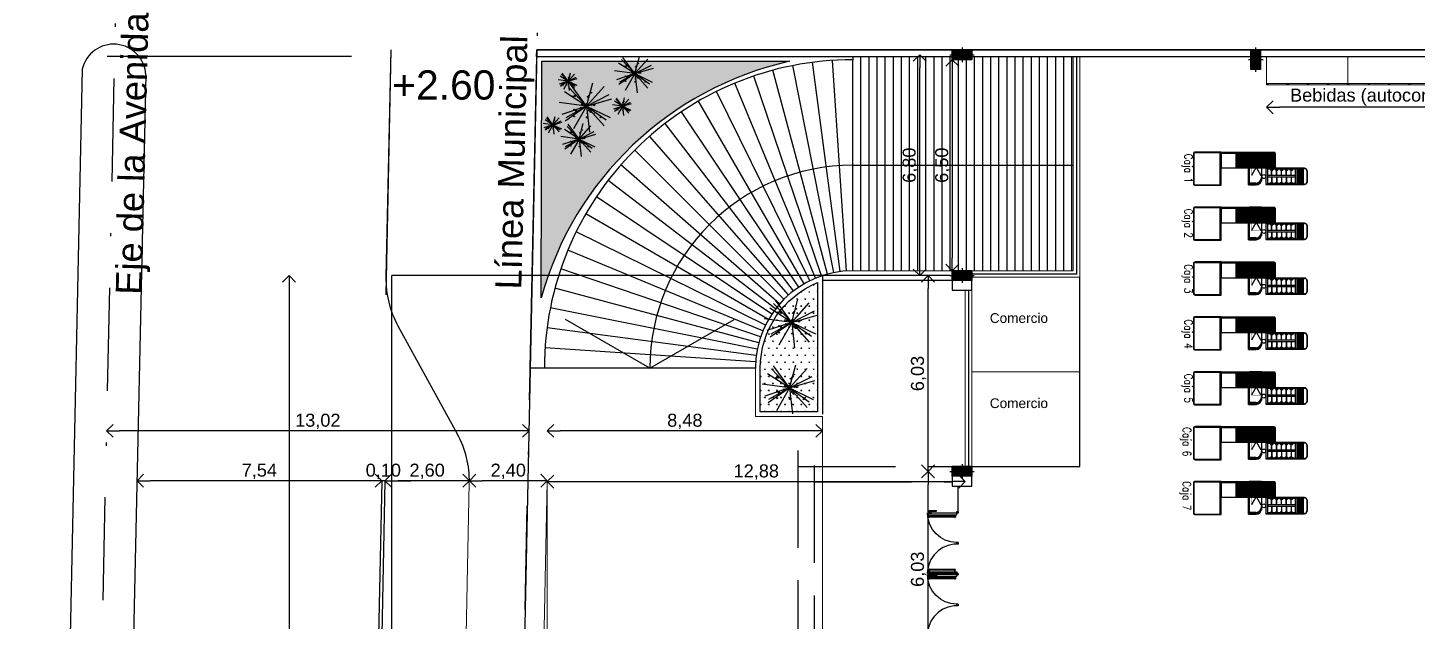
# Model space of a CAD drawing. Extents: x 306 to 2240, y 18 to 779.
# Drawn here: x 615.56 to 658.36, y 392.78 to 411.05 of the extents above; entities that cross this region are included whole.
import ezdxf

# ---------------------------------------------------------------- set-up
doc = ezdxf.new("R2010")
doc.units = 0
doc.header["$MEASUREMENT"] = 0
doc.header["$PDMODE"] = 3
doc.linetypes.add('15', pattern=[4, 3, -1])
doc.linetypes.add('DASHDOT', pattern=[25.4, 12.7, -6.35, 0, -6.35])
for name, color, linetype in [('02', 253, 'Continuous'), ('0603', 1, 'Continuous'), ('1', 1, 'Continuous'), ('1005', 3, '15'), ('12', 1, 'Continuous'), ('Aberturas', 2, 'Continuous'), ('Cabriada', 2, 'Continuous'), ('COTAS', 2, 'Continuous'), ('Equipamiento Arneg', 1, 'Continuous'), ('EQUIPAMIENTO SUPER', 1, 'Continuous'), ('EQUIPAMIENTOS APOYO', 1, 'Continuous'), ('Estructura Color', 90, 'Continuous'), ('Estructura Textura', 1, 'Continuous'), ('Linea de Est', 2, 'Continuous'), ('MAMPOSTERIA', 6, 'Continuous'), ('Nombre de locales', 3, 'Continuous'), ('PILARES SUBSUELO', 6, 'Continuous'), ('Proyeccion', 1, 'Continuous'), ('ROTULO4', 253, 'Continuous'), ('Telaio', 7, 'Continuous'), ('TERRENO SEGUN TOPOGRAFO', 7, 'Continuous'), ('Vereda', 7, 'Continuous')]:
    doc.layers.add(name, color=color, linetype=linetype)
doc.styles.add('arial', font='arial.ttf')
doc.styles.get("Standard").update_dxf_attribs({"font": 'arial.ttf'})
doc.styles.add('VA-01-12', font='simplex.shx', dxfattribs={"width": 0.8, "height": 0.2})
doc.dimstyles.new('Cota 200', dxfattribs={"dimtxt": 0.4, "dimasz": 0.4, "dimexe": 1.25, "dimexo": 0.625, "dimgap": 0.05, "dimtad": 1, "dimzin": 1, "dimtxsty": 'arial', "dimblk": 'OPEN90', "dimcen": 0, "dimse1": 1, "dimse2": 1, "dimclrd": 1, "dimclrt": 2, "dimadec": 0, "dimazin": 0, "dimtfac": 1, "dimtix": 1, "dimtmove": 0, "dimatfit": 3, "dimldrblk": 'OPEN90', "dimfxl": 1, "dimarcsym": 0})

# ---------------------------------------------------------------- blocks, each defined once
blk = doc.blocks.new('_Open90')
at = {"color": 0, "linetype": 'ByBlock', "lineweight": -2}
for p, q in [((0, 0), (-1, 0)), ((-0.5, 0.5), (0, 0)), ((0, 0), (-0.5, -0.5))]:
    blk.add_line(p, q, dxfattribs=at)
blk = doc.blocks.new('*D128')
at = {"layer": 'COTAS', "color": 1, "linetype": 'Continuous', "lineweight": -2, "transparency": 16777216}
blk.add_line((639.64, 398.642), (631.963, 398.642), dxfattribs=at)
at = {"layer": 'Defpoints', "color": 0, "transparency": 16777216}
for p in [(631.563, 399.158), (640.04, 399.158, 0), (631.563, 398.642)]:
    blk.add_point(p, dxfattribs=at)
at = {"layer": 'COTAS', "color": 1, "lineweight": -2, "transparency": 16777216, "xscale": 0.4, "yscale": 0.4, "zscale": 0.4, "rotation": 180}
blk.add_blockref('_Open90', (631.563, 398.642), dxfattribs=at)
at = {"layer": 'COTAS', "color": 1, "lineweight": -2, "transparency": 16777216, "xscale": 0.4, "yscale": 0.4, "zscale": 0.4}
blk.add_blockref('_Open90', (640.04, 398.642), dxfattribs=at)
at = {"layer": 'COTAS', "color": 2, "transparency": 16777216, "insert": (635.802, 398.932), "char_height": 0.4, "attachment_point": 5, "style": 'arial'}
blk.add_mtext('8,48', dxfattribs=at)
blk = doc.blocks.new('*D130')
at = {"layer": 'COTAS', "color": 1, "linetype": 'Continuous', "lineweight": -2, "transparency": 16777216}
blk.add_line((630.604, 398.642), (618.389, 398.642), dxfattribs=at)
at = {"layer": 'Defpoints', "color": 0, "transparency": 16777216}
for p in [(617.989, 398.921), (617.989, 398.642), (631.004, 398.642)]:
    blk.add_point(p, dxfattribs=at)
at = {"layer": 'COTAS', "color": 1, "lineweight": -2, "transparency": 16777216, "xscale": 0.4, "yscale": 0.4, "zscale": 0.4, "rotation": 180}
blk.add_blockref('_Open90', (617.989, 398.642), dxfattribs=at)
at = {"layer": 'COTAS', "color": 1, "lineweight": -2, "transparency": 16777216, "xscale": 0.4, "yscale": 0.4, "zscale": 0.4}
blk.add_blockref('_Open90', (631.004, 398.642), dxfattribs=at)
at = {"layer": 'COTAS', "color": 2, "transparency": 16777216, "insert": (624.497, 398.932), "char_height": 0.4, "attachment_point": 5, "style": 'arial'}
blk.add_mtext('13,02', dxfattribs=at)
blk = doc.blocks.new('VEGETACAO 53')
at = {"layer": '02', "color": 1}
for q in [(-0.386, 0.345), (-0.227, 0.446), (-0.144, 0.497), (0.225, 0.466), (0.271, 0.387), (0.387, 0.344), (-0.458, 0.119), (-0.435, -0.32), (-0.375, -0.357), (-0.281, -0.435), (-0.072, -0.543), (0.51, 0.057), (0.163, -0.491), (0.23, -0.413), (0.449, -0.257), (0.294, -0.426)]:
    blk.add_line((0, 0), q, dxfattribs=at)
for centre, radius in [((0.218, 0.28), 0.0127), ((-0.267, 0.09), 0.00794), ((-0.207, 0.046), 0.00673), ((-0.184, 0.026), 0.0111), ((-0.039, -0.004), 0.0142), ((-0.023, 0.143), 0.0156), ((-0.013, 0.093), 0.0025), ((0.078, 0.058), 0.0202), ((0.111, 0.08), 0.0114), ((0.145, 0.013), 0.00355), ((0.151, 0.144), 0.00476), ((0.22, 0.007), 0.01), ((-0.207, -0.222), 0.0137), ((-0.191, -0.268), 0.0156), ((-0.038, -0.084), 0.0152), ((-0.018, -0.047), 0.00655), ((0.025, -0.114), 0.00502), ((0.065, -0.248), 0.00635), ((0.086, -0.213), 0.00952), ((0.203, -0.247), 0.00855)]:
    blk.add_circle(centre, radius, dxfattribs=at)
blk = doc.blocks.new('*D132')
at = {"layer": 'COTAS', "color": 1, "linetype": 'Continuous', "lineweight": -2, "transparency": 16777216}
blk.add_line((644.04, 409.672), (644.04, 403.972), dxfattribs=at)
at = {"layer": 'Defpoints', "color": 0, "transparency": 16777216}
for p in [(644.04, 410.072, 0), (644.04, 403.572, 0), (644.04, 403.572)]:
    blk.add_point(p, dxfattribs=at)
at = {"layer": 'COTAS', "color": 1, "lineweight": -2, "transparency": 16777216, "xscale": 0.4, "yscale": 0.4, "zscale": 0.4}
for p, rotation in [((644.04, 410.072), 90), ((644.04, 403.572), 270)]:
    blk.add_blockref('_Open90', p, dxfattribs=dict(at, rotation=rotation))
at = {"layer": 'COTAS', "color": 2, "transparency": 16777216, "insert": (643.75, 406.822), "char_height": 0.4, "attachment_point": 5, "rotation": 90, "style": 'arial'}
blk.add_mtext('6,50', dxfattribs=at)
blk = doc.blocks.new('*D133')
at = {"layer": 'COTAS', "color": 1, "linetype": 'Continuous', "lineweight": -2, "transparency": 16777216}
blk.add_line((631.963, 397.081), (644.04, 397.081), dxfattribs=at)
at = {"layer": 'Defpoints', "color": 0, "transparency": 16777216}
for p in [(644.44, 398.041, 0), (631.563, 397.891), (644.44, 397.081)]:
    blk.add_point(p, dxfattribs=at)
at = {"layer": 'COTAS', "color": 1, "lineweight": -2, "transparency": 16777216, "xscale": 0.4, "yscale": 0.4, "zscale": 0.4, "rotation": 180}
blk.add_blockref('_Open90', (631.563, 397.081), dxfattribs=at)
at = {"layer": 'COTAS', "color": 1, "lineweight": -2, "transparency": 16777216, "xscale": 0.4, "yscale": 0.4, "zscale": 0.4}
blk.add_blockref('_Open90', (644.44, 397.081), dxfattribs=at)
at = {"layer": 'COTAS', "color": 2, "transparency": 16777216, "insert": (638.002, 397.371), "char_height": 0.4, "attachment_point": 5, "style": 'arial'}
blk.add_mtext('12,88', dxfattribs=at)
blk = doc.blocks.new('*D147')
at = {"layer": 'COTAS', "color": 1, "linetype": 'Continuous', "lineweight": -2, "transparency": 16777216}
blk.add_line((631.163, 397.104), (629.564, 397.104), dxfattribs=at)
at = {"layer": 'Defpoints', "color": 0, "transparency": 16777216}
for p in [(629.164, 397.104), (629.164, 397.104), (631.563, 397.081)]:
    blk.add_point(p, dxfattribs=at)
at = {"layer": 'COTAS', "color": 1, "lineweight": -2, "transparency": 16777216, "xscale": 0.4, "yscale": 0.4, "zscale": 0.4, "rotation": 180}
blk.add_blockref('_Open90', (629.164, 397.104), dxfattribs=at)
at = {"layer": 'COTAS', "color": 1, "lineweight": -2, "transparency": 16777216, "xscale": 0.4, "yscale": 0.4, "zscale": 0.4}
blk.add_blockref('_Open90', (631.563, 397.104), dxfattribs=at)
at = {"layer": 'COTAS', "color": 2, "transparency": 16777216, "insert": (630.363, 397.394), "char_height": 0.4, "attachment_point": 5, "style": 'arial'}
blk.add_mtext('2,40', dxfattribs=at)
blk = doc.blocks.new('*D148')
at = {"layer": 'COTAS', "color": 1, "linetype": 'Continuous', "lineweight": -2, "transparency": 16777216}
blk.add_line((628.764, 397.104), (626.964, 397.104), dxfattribs=at)
at = {"layer": 'Defpoints', "color": 0, "transparency": 16777216}
for p in [(626.564, 397.104), (626.564, 397.096), (629.164, 397.104)]:
    blk.add_point(p, dxfattribs=at)
at = {"layer": 'COTAS', "color": 1, "lineweight": -2, "transparency": 16777216, "xscale": 0.4, "yscale": 0.4, "zscale": 0.4, "rotation": 180}
blk.add_blockref('_Open90', (626.564, 397.104), dxfattribs=at)
at = {"layer": 'COTAS', "color": 1, "lineweight": -2, "transparency": 16777216, "xscale": 0.4, "yscale": 0.4, "zscale": 0.4}
blk.add_blockref('_Open90', (629.164, 397.104), dxfattribs=at)
at = {"layer": 'COTAS', "color": 2, "transparency": 16777216, "insert": (627.864, 397.394), "char_height": 0.4, "attachment_point": 5, "style": 'arial'}
blk.add_mtext('2,60', dxfattribs=at)
blk = doc.blocks.new('*D149')
at = {"layer": 'COTAS', "color": 1, "linetype": 'Continuous', "lineweight": -2, "transparency": 16777216}
for p, q in [((626.064, 397.104), (625.664, 397.104)), ((626.564, 397.104), (626.464, 397.104)), ((626.964, 397.104), (627.364, 397.104))]:
    blk.add_line(p, q, dxfattribs=at)
at = {"layer": 'Defpoints', "color": 0, "transparency": 16777216}
for p in [(626.464, 397.104), (626.464, 397.098), (626.564, 397.096)]:
    blk.add_point(p, dxfattribs=at)
at = {"layer": 'COTAS', "color": 1, "lineweight": -2, "transparency": 16777216, "xscale": 0.4, "yscale": 0.4, "zscale": 0.4}
blk.add_blockref('_Open90', (626.464, 397.104), dxfattribs=at)
at = {"layer": 'COTAS', "color": 1, "lineweight": -2, "transparency": 16777216, "xscale": 0.4, "yscale": 0.4, "zscale": 0.4, "rotation": 180}
blk.add_blockref('_Open90', (626.564, 397.104), dxfattribs=at)
at = {"layer": 'COTAS', "color": 2, "transparency": 16777216, "insert": (626.514, 397.394), "char_height": 0.4, "attachment_point": 5, "style": 'arial'}
blk.add_mtext('0,10', dxfattribs=at)
blk = doc.blocks.new('*D150')
at = {"layer": 'COTAS', "color": 1, "linetype": 'Continuous', "lineweight": -2, "transparency": 16777216}
blk.add_line((626.064, 397.104), (619.328, 397.104), dxfattribs=at)
at = {"layer": 'Defpoints', "color": 0, "transparency": 16777216}
for p in [(618.928, 397.154), (618.928, 397.104), (626.464, 397.098)]:
    blk.add_point(p, dxfattribs=at)
at = {"layer": 'COTAS', "color": 1, "lineweight": -2, "transparency": 16777216, "xscale": 0.4, "yscale": 0.4, "zscale": 0.4, "rotation": 180}
blk.add_blockref('_Open90', (618.928, 397.104), dxfattribs=at)
at = {"layer": 'COTAS', "color": 1, "lineweight": -2, "transparency": 16777216, "xscale": 0.4, "yscale": 0.4, "zscale": 0.4}
blk.add_blockref('_Open90', (626.464, 397.104), dxfattribs=at)
at = {"layer": 'COTAS', "color": 2, "transparency": 16777216, "insert": (622.696, 397.394), "char_height": 0.4, "attachment_point": 5, "style": 'arial'}
blk.add_mtext('7,54', dxfattribs=at)
blk = doc.blocks.new('QUADRA N - 1 CINTA1')
at = {"layer": '1', "linetype": 'Continuous'}
h = blk.add_hatch(dxfattribs=at)
h.set_pattern_fill('ANSI31', color=256, scale=0.01, style=0)
h.set_pattern_definition([(45, (-107.38674, -175.19728), (-0.0224506403, 0.0224506403), [])])
h.paths.add_polyline_path([(-0.291, 0.232), (-1.416, 0.232), (-1.416, -0.23), (-0.291, -0.23)])
for p, q in [((-2.744, 0.199), (-2.744, -0.721)), ((-2.701, 0.234), (-1.933, 0.234)), ((-1.933, -0.755), (-1.933, 0.234)), ((-1.911, 0.249), (-1.911, -0.224)), ((-1.911, 0.207), (-1.911, 0.232)), ((-1.441, 0.232), (-1.911, 0.232)), ((-1.441, 0.207), (-1.911, 0.207)), ((-1.441, 0.232), (-1.441, 0.207)), ((-1.061, -0.758), (-1.061, 0.249)), ((-1.061, 0.249), (-0.656, 0.249)), ((-0.661, 0.242), (-1.047, 0.242)), ((-1.047, 0.242), (-1.047, -0.734)), ((-1.046, 0.181), (-1.046, 0.211)), ((-0.837, 0.211), (-1.046, 0.211)), ((-1.031, 0.181), (-1.046, 0.181)), ((-1.011, 0.239), (-1.021, 0.239)), ((-1.021, 0.239), (-1.021, 0.219)), ((-1.021, 0.219), (-1.011, 0.219)), ((-1.011, 0.219), (-1.011, 0.239)), ((-0.974, 0.041), (-0.685, -0.472)), ((-0.685, 0.041), (-0.974, -0.472)), ((-0.696, 0.239), (-0.696, 0.219)), ((-0.686, 0.219), (-0.686, 0.239)), ((-0.671, 0.239), (-0.681, 0.239)), ((-0.681, 0.219), (-0.671, 0.219)), ((-0.662, 0.035), (-0.662, -0.528)), ((-0.661, 0.242), (-0.661, -0.624)), ((-0.656, -0.583), (-0.656, 0.249)), ((-0.258, -0.197), (-0.258, 0.199)), ((-1.032, -0.187), (-1.047, -0.187)), ((-1.047, -0.187), (-1.047, -0.217)), ((-1.047, -0.247), (-1.047, -0.217)), ((-1.032, -0.249), (-1.047, -0.249)), ((-1.021, -0.211), (-1.021, -0.18)), ((-1.021, -0.18), (-0.996, -0.18)), ((-1.021, -0.211), (-0.996, -0.211)), ((-0.996, -0.18), (-0.996, -0.211)), ((-0.696, -0.211), (-0.696, -0.18)), ((-0.696, -0.18), (-0.686, -0.18)), ((-0.696, -0.211), (-0.686, -0.211)), ((-0.686, -0.18), (-0.686, -0.211)), ((-2.699, -0.755), (-1.933, -0.755)), ((-1.061, -0.758), (-0.831, -0.758)), ((-0.791, -0.734), (-1.047, -0.734)), ((-1.031, -0.673), (-1.046, -0.673)), ((-1.046, -0.673), (-1.046, -0.703)), ((-0.837, -0.703), (-1.046, -0.703)), ((-0.661, -0.624), (-0.791, -0.734))]:
    blk.add_line(p, q, dxfattribs=at)
for points in [[(-1.911, 0.249), (-2.711, 0.249, 0.414214), (-2.761, 0.199), (-2.761, -0.721, 0.414214), (-2.711, -0.771), (-1.911, -0.771)], [(-1.441, 0.249), (-0.287, 0.249, -0.43899), (-0.241, 0.199), (-0.241, -0.197, -0.414214), (-0.291, -0.247), (-1.441, -0.247)]]:
    blk.add_lwpolyline(points, format="xyb", close=True, dxfattribs=at)
for points in [[(-1.441, 0.249), (-1.441, -0.247), (-1.911, -0.247), (-1.911, 0.249)], [(-0.291, 0.232), (-1.416, 0.232), (-1.416, -0.23), (-0.291, -0.23)]]:
    blk.add_lwpolyline(points, close=True, dxfattribs=at)
at = {"layer": '1', "linetype": 'Continuous', "const_width": 0.003}
blk.add_lwpolyline([(-0.973, 0.041), (-0.668, 0.041), (-0.668, -0.474), (-0.973, -0.474)], close=True, dxfattribs=at)
at = {"layer": '1', "linetype": 'Continuous'}
for centre in [(-1.016, 0.232), (-0.691, 0.232), (-1.016, -0.201), (-0.691, -0.201)]:
    blk.add_circle(centre, 0.00551, dxfattribs=at)
for centre, radius, start, end in [((-2.707, 0.197), 0.0371, 81.7369, 177.4631), ((-0.837, 0.035), 0.175, 0, 90), ((-0.291, 0.199), 0.0331, 0, 90), ((-0.291, -0.197), 0.0331, 270, 0), ((-2.708, -0.72), 0.0358, 181.7722, 284.3201), ((-0.837, -0.528), 0.175, 270, 0), ((-0.831, -0.583), 0.175, 270, 0)]:
    blk.add_arc(centre, radius, start, end, dxfattribs=at)
blk = doc.blocks.new('49 - ANTECAJAS1')
at = {"layer": '12', "linetype": 'Continuous'}
for p, q in [((0, 0.95), (0, 1.19)), ((0, 1.19), (0, 0.045)), ((0, 0.95), (0, 0.905)), ((0, 0.905), (0, 0.95)), ((0.01, 0.905), (0.01, 1.19)), ((0.01, 1.19), (0.01, 0)), ((0.49, 1.15), (0.01, 1.15)), ((0.01, 1.144), (0.484, 1.144)), ((0.01, 1.1), (0.484, 1.1)), ((0.01, 1.097), (0.484, 1.097)), ((0.01, 1.05), (0.484, 1.05)), ((0.01, 1.047), (0.484, 1.047)), ((0.01, 1), (0.484, 1)), ((0.01, 0.997), (0.484, 0.997)), ((0.01, 0.95), (0.49, 0.95)), ((0.01, 0.95), (0.49, 0.95)), ((0.01, 0.95), (0.016, 0.95)), ((0.01, 0.905), (0.49, 0.905)), ((0.016, 0.905), (0.016, 0.045)), ((0.027, 0.905), (0.027, 0.045)), ((0.048, 1.144), (0.048, 1.1)), ((0.048, 1.097), (0.048, 1.05)), ((0.048, 1.047), (0.048, 1)), ((0.048, 0.997), (0.048, 0.95)), ((0.052, 1.144), (0.052, 1.1)), ((0.052, 1.097), (0.052, 1.05)), ((0.052, 1.047), (0.052, 1)), ((0.052, 0.997), (0.052, 0.95)), ((0.075, 1.265), (0.425, 1.265)), ((0.075, 1.255), (0.425, 1.255)), ((0.088, 1.144), (0.088, 1.1)), ((0.088, 1.097), (0.088, 1.05)), ((0.088, 1.047), (0.088, 1)), ((0.088, 0.997), (0.088, 0.95)), ((0.091, 1.144), (0.091, 1.1)), ((0.091, 1.097), (0.091, 1.05)), ((0.091, 1.047), (0.091, 1)), ((0.091, 0.997), (0.091, 0.95)), ((0.128, 1.144), (0.128, 1.1)), ((0.128, 1.097), (0.128, 1.05)), ((0.128, 1.047), (0.128, 1)), ((0.128, 0.997), (0.128, 0.95)), ((0.131, 1.144), (0.131, 1.1)), ((0.131, 1.097), (0.131, 1.05)), ((0.131, 1.047), (0.131, 1)), ((0.131, 0.997), (0.131, 0.95)), ((0.169, 1.144), (0.169, 1.1)), ((0.169, 1.097), (0.169, 1.05)), ((0.169, 1.047), (0.169, 1)), ((0.169, 0.997), (0.169, 0.95)), ((0.171, 1.144), (0.171, 1.1)), ((0.171, 1.097), (0.171, 1.05)), ((0.171, 1.047), (0.171, 1)), ((0.171, 0.997), (0.171, 0.95)), ((0.209, 1.144), (0.209, 1.1)), ((0.209, 1.097), (0.209, 1.05)), ((0.209, 1.047), (0.209, 1)), ((0.209, 0.997), (0.209, 0.95)), ((0.211, 1.144), (0.211, 1.1)), ((0.211, 1.097), (0.211, 1.05)), ((0.211, 1.047), (0.211, 1)), ((0.211, 0.997), (0.211, 0.95)), ((0.227, 0.905), (0.227, 0.045)), ((0.249, 1.144), (0.249, 1.1)), ((0.249, 1.097), (0.249, 1.05)), ((0.249, 1.047), (0.249, 1)), ((0.249, 0.997), (0.249, 0.95)), ((0.249, 0.95), (0.251, 0.95)), ((0.251, 1.144), (0.251, 1.1)), ((0.251, 1.097), (0.251, 1.05)), ((0.251, 1.047), (0.251, 1)), ((0.251, 0.997), (0.251, 0.95)), ((0.273, 0.905), (0.273, 0.045)), ((0.289, 1.144), (0.289, 1.1)), ((0.289, 1.144), (0.289, 1.1)), ((0.289, 1.097), (0.289, 1.05)), ((0.289, 1.097), (0.289, 1.05)), ((0.289, 1.047), (0.289, 1)), ((0.289, 1.047), (0.289, 1)), ((0.289, 0.997), (0.289, 0.95)), ((0.289, 0.997), (0.289, 0.95)), ((0.291, 1.144), (0.291, 1.1)), ((0.291, 1.144), (0.291, 1.1)), ((0.291, 1.097), (0.291, 1.05)), ((0.291, 1.097), (0.291, 1.05)), ((0.291, 1.047), (0.291, 1)), ((0.291, 1.047), (0.291, 1)), ((0.291, 0.997), (0.291, 0.95)), ((0.291, 0.997), (0.291, 0.95)), ((0.329, 1.144), (0.329, 1.1)), ((0.329, 1.097), (0.329, 1.05)), ((0.329, 1.047), (0.329, 1)), ((0.329, 0.997), (0.329, 0.95)), ((0.331, 1.144), (0.331, 1.1)), ((0.331, 1.097), (0.331, 1.05)), ((0.331, 1.047), (0.331, 1)), ((0.331, 0.997), (0.331, 0.95)), ((0.369, 1.144), (0.369, 1.1)), ((0.369, 1.097), (0.369, 1.05)), ((0.369, 1.047), (0.369, 1)), ((0.369, 0.997), (0.369, 0.95)), ((0.372, 1.144), (0.372, 1.1)), ((0.372, 1.097), (0.372, 1.05)), ((0.372, 1.047), (0.372, 1)), ((0.372, 0.997), (0.372, 0.95)), ((0.409, 1.144), (0.409, 1.1)), ((0.409, 1.097), (0.409, 1.05)), ((0.409, 1.047), (0.409, 1)), ((0.409, 0.997), (0.409, 0.95)), ((0.412, 1.144), (0.412, 1.1)), ((0.412, 1.097), (0.412, 1.05)), ((0.412, 1.047), (0.412, 1)), ((0.412, 0.997), (0.412, 0.95)), ((0.484, 1.144), (0.444, 1.144)), ((0.448, 1.144), (0.448, 1.1)), ((0.448, 1.097), (0.448, 1.05)), ((0.448, 1.047), (0.448, 1)), ((0.448, 0.997), (0.448, 0.95)), ((0.452, 1.144), (0.452, 1.1)), ((0.452, 1.097), (0.452, 1.05)), ((0.452, 1.047), (0.452, 1)), ((0.452, 0.997), (0.452, 0.95)), ((0.473, 0.905), (0.473, 0.045)), ((0.49, 1.15), (0.484, 1.15)), ((0.484, 1.144), (0.484, 0.95)), ((0.484, 0.905), (0.484, 0.045)), ((0.49, 1.19), (0.49, 0.905)), ((0.49, 0), (0.49, 1.19)), ((0.49, 0.95), (0.49, 1.15)), ((0.49, 0.95), (0.49, 1)), ((0.5, 1.19), (0.5, 0.95)), ((0.5, 0.045), (0.5, 1.19)), ((0.5, 0.905), (0.5, 0.95)), ((0.5, 0.95), (0.5, 0.905)), ((0.034, 0.815), (0.034, 0.74)), ((0.034, 0.815), (0.054, 0.815)), ((0.034, 0.74), (0.054, 0.74)), ((0.034, 0.665), (0.054, 0.665)), ((0.034, 0.665), (0.034, 0.59)), ((0.034, 0.59), (0.054, 0.59)), ((0.034, 0.441), (0.034, 0.516)), ((0.034, 0.516), (0.054, 0.516)), ((0.034, 0.441), (0.054, 0.441)), ((0.047, 0.815), (0.047, 0.74)), ((0.047, 0.665), (0.047, 0.59)), ((0.047, 0.441), (0.047, 0.516)), ((0.048, 0.793), (0.048, 0.763)), ((0.054, 0.793), (0.048, 0.793)), ((0.048, 0.763), (0.054, 0.763)), ((0.054, 0.643), (0.048, 0.643)), ((0.048, 0.643), (0.048, 0.613)), ((0.048, 0.613), (0.054, 0.613)), ((0.048, 0.463), (0.048, 0.493)), ((0.048, 0.493), (0.054, 0.493)), ((0.054, 0.463), (0.048, 0.463)), ((0.054, 0.793), (0.054, 0.815)), ((0.054, 0.763), (0.054, 0.793)), ((0.227, 0.78), (0.054, 0.78)), ((0.227, 0.774), (0.054, 0.774)), ((0.054, 0.774), (0.054, 0.74)), ((0.054, 0.643), (0.054, 0.665)), ((0.054, 0.613), (0.054, 0.643)), ((0.227, 0.63), (0.054, 0.63)), ((0.054, 0.624), (0.054, 0.59)), ((0.227, 0.624), (0.054, 0.624)), ((0.054, 0.481), (0.054, 0.516)), ((0.054, 0.493), (0.054, 0.463)), ((0.227, 0.481), (0.054, 0.481)), ((0.227, 0.475), (0.054, 0.475)), ((0.054, 0.463), (0.054, 0.441)), ((0.273, 0.78), (0.446, 0.78)), ((0.273, 0.774), (0.446, 0.774)), ((0.273, 0.63), (0.446, 0.63)), ((0.273, 0.624), (0.446, 0.624)), ((0.273, 0.481), (0.446, 0.481)), ((0.273, 0.475), (0.446, 0.475)), ((0.446, 0.793), (0.446, 0.815)), ((0.466, 0.815), (0.446, 0.815)), ((0.446, 0.793), (0.452, 0.793)), ((0.446, 0.763), (0.446, 0.793)), ((0.446, 0.774), (0.446, 0.74)), ((0.452, 0.763), (0.446, 0.763)), ((0.466, 0.74), (0.446, 0.74)), ((0.466, 0.665), (0.446, 0.665)), ((0.446, 0.643), (0.446, 0.665)), ((0.446, 0.613), (0.446, 0.643)), ((0.446, 0.643), (0.452, 0.643)), ((0.446, 0.624), (0.446, 0.59)), ((0.452, 0.613), (0.446, 0.613)), ((0.466, 0.59), (0.446, 0.59)), ((0.446, 0.481), (0.446, 0.516)), ((0.466, 0.516), (0.446, 0.516)), ((0.446, 0.493), (0.446, 0.463)), ((0.452, 0.493), (0.446, 0.493)), ((0.446, 0.463), (0.446, 0.441)), ((0.446, 0.463), (0.452, 0.463)), ((0.466, 0.441), (0.446, 0.441)), ((0.452, 0.793), (0.452, 0.763)), ((0.452, 0.643), (0.452, 0.613)), ((0.452, 0.463), (0.452, 0.493)), ((0.453, 0.815), (0.453, 0.74)), ((0.453, 0.665), (0.453, 0.59)), ((0.453, 0.441), (0.453, 0.516)), ((0.466, 0.815), (0.466, 0.74)), ((0.466, 0.665), (0.466, 0.59)), ((0.466, 0.441), (0.466, 0.516)), ((0, 0.045), (0, 0)), ((0, 0), (0.5, 0)), ((0.01, 0.045), (0.49, 0.045)), ((0.034, 0.292), (0.034, 0.367)), ((0.034, 0.367), (0.054, 0.367)), ((0.034, 0.292), (0.054, 0.292)), ((0.034, 0.217), (0.054, 0.217)), ((0.034, 0.142), (0.034, 0.217)), ((0.034, 0.142), (0.054, 0.142)), ((0.047, 0.292), (0.047, 0.367)), ((0.047, 0.142), (0.047, 0.217)), ((0.048, 0.313), (0.048, 0.343)), ((0.048, 0.343), (0.054, 0.343)), ((0.054, 0.313), (0.048, 0.313)), ((0.048, 0.193), (0.054, 0.193)), ((0.048, 0.163), (0.048, 0.193)), ((0.054, 0.163), (0.048, 0.163)), ((0.054, 0.332), (0.054, 0.367)), ((0.054, 0.343), (0.054, 0.313)), ((0.227, 0.332), (0.054, 0.332)), ((0.227, 0.326), (0.054, 0.326)), ((0.054, 0.313), (0.054, 0.292)), ((0.054, 0.182), (0.054, 0.217)), ((0.054, 0.193), (0.054, 0.163)), ((0.227, 0.182), (0.054, 0.182)), ((0.227, 0.176), (0.054, 0.176)), ((0.054, 0.163), (0.054, 0.142)), ((0.273, 0.332), (0.446, 0.332)), ((0.273, 0.326), (0.446, 0.326)), ((0.273, 0.182), (0.446, 0.182)), ((0.273, 0.176), (0.446, 0.176)), ((0.446, 0.332), (0.446, 0.367)), ((0.466, 0.367), (0.446, 0.367)), ((0.446, 0.343), (0.446, 0.313)), ((0.452, 0.343), (0.446, 0.343)), ((0.446, 0.313), (0.446, 0.292)), ((0.446, 0.313), (0.452, 0.313)), ((0.466, 0.292), (0.446, 0.292)), ((0.466, 0.217), (0.446, 0.217)), ((0.446, 0.182), (0.446, 0.217)), ((0.452, 0.193), (0.446, 0.193)), ((0.446, 0.193), (0.446, 0.163)), ((0.446, 0.163), (0.452, 0.163)), ((0.446, 0.163), (0.446, 0.142)), ((0.466, 0.142), (0.446, 0.142)), ((0.452, 0.313), (0.452, 0.343)), ((0.452, 0.163), (0.452, 0.193)), ((0.453, 0.292), (0.453, 0.367)), ((0.453, 0.142), (0.453, 0.217)), ((0.466, 0.292), (0.466, 0.367)), ((0.466, 0.142), (0.466, 0.217)), ((0.5, 0), (0.5, 0.045))]:
    blk.add_line(p, q, dxfattribs=at)
for centre, radius, start, end in [((0.075, 1.19), 0.075, 90, 180), ((0.075, 1.19), 0.065, 90, 180), ((0.425, 1.19), 0.075, 0, 90), ((0.425, 1.19), 0.065, 0, 90)]:
    blk.add_arc(centre, radius, start, end, dxfattribs=at)
blk = doc.blocks.new('Peme120')
at = {"layer": 'Aberturas', "color": 1}
for p, q in [((0.626, 0.018), (0.626, 0.035)), ((0.85, 0.035), (0.626, 0.035)), ((0.85, 0.018), (0.626, 0.018)), ((0.794, -0.032), (0.794, 0.018)), ((0.835, -0.032), (0.835, 0.018)), ((0.85, 0.018), (0.85, 0.035)), ((0.04, -0.15), (0.04, -0.17)), ((0.04, -0.15), (0.05, -0.15)), ((0.04, -0.17), (0.05, -0.17)), ((0.05, -0.1), (0.05, -0.18)), ((0.06, -0.18), (0.05, -0.18)), ((0.06, -0.1), (0.06, -0.18)), ((0.06, -0.15), (0.84, -0.15)), ((0.06, -0.17), (0.84, -0.17)), ((0.84, -0.1), (0.84, -0.18)), ((0.84, -0.18), (0.85, -0.18)), ((0.85, -0.1), (0.85, -0.18)), ((0.86, -0.15), (0.85, -0.15)), ((0.86, -0.17), (0.85, -0.17)), ((0.86, -0.15), (0.86, -0.17))]:
    blk.add_line(p, q, dxfattribs=at)
at = {"layer": 'Aberturas'}
blk.add_line((-0.05, -1), (0, -1), dxfattribs=at)
for points in [[(-0.05, -0.05), (0, -0.05), (0, 0), (-0.05, 0)], [(0, -0.1), (0, -0.05), (0.9, -0.05), (0.9, -0.1)]]:
    blk.add_lwpolyline(points, close=True, dxfattribs=at)
at = {"layer": 'Aberturas', "color": 1}
blk.add_lwpolyline([(0.78, -0.05), (0.78, -0.032), (0.85, -0.032), (0.85, -0.05)], close=True, dxfattribs=at)
at = {"layer": 'Aberturas'}
blk.add_lwpolyline([(-0.05, -1), (-0.05, -0.95), (0, -0.95), (0, -1)], dxfattribs=at)
at = {"layer": 'Aberturas', "color": 1}
blk.add_arc((0, -0.05), 0.9, 270, 0, dxfattribs=at)
blk = doc.blocks.new('relevamiento avenida')
at = {"layer": 'Linea de Est'}
for p, q in [((356.737, 409.582), (356.708, 330.54)), ((358.697, 409.446), (358.628, 330.521))]:
    blk.add_line(p, q, dxfattribs=at)
blk.add_arc((357.708, 409.382), 0.991, 3.7138, 168.342, dxfattribs=at)
at = {"layer": 'MAMPOSTERIA', "linetype": 'DASHDOT', "ltscale": 0.25}
for p, q in [((357.741, 448.017), (357.654, 307.536)), ((370.741, 448.009), (370.654, 307.528))]:
    blk.add_line(p, q, dxfattribs=at)
at = {"layer": 'Proyeccion', "char_height": 0.8, "attachment_point": 1, "rotation": 89.7898}
for s, insert in [('Eje de la Avenida', (357.91, 402.669)), ('Línea Municipal', (369.597, 403.077))]:
    blk.add_mtext_dynamic_manual_height_columns(s, width=14.3985, gutter_width=1, heights=[0], dxfattribs=dict(at, insert=insert))
blk = doc.blocks.new('Pilar 30x60')
at = {"layer": 'Estructura Color'}
h = blk.add_hatch(color=256, dxfattribs=at)
h.dxf.hatch_style = 1
h.paths.add_polyline_path([(-0.59, -0.14), (-0.59, 0.14), (-0.01, 0.14), (-0.01, -0.14)])
at = {"layer": 'Estructura Textura'}
h = blk.add_hatch(dxfattribs=at)
h.set_pattern_fill('_USER', color=256, scale=0.025, angle=45, pattern_type=0)
h.set_pattern_definition([(45, (0, 0), (-0.0176777, 0.0176777), [])])
h.paths.add_polyline_path([(-0.6, -0.15), (-0.6, 0.15), (0, 0.15), (0, -0.15)])
at = {"layer": 'Estructura Color'}
blk.add_lwpolyline([(-0.59, -0.14), (-0.59, 0.14), (-0.01, 0.14), (-0.01, -0.14)], close=True, dxfattribs=at)
at = {"layer": 'PILARES SUBSUELO', "color": 1}
for p, q in [((-0.677, 0), (0.077, 0)), ((-0.3, 0.227), (-0.3, -0.227))]:
    blk.add_line(p, q, dxfattribs=at)
at = {"layer": 'PILARES SUBSUELO'}
blk.add_lwpolyline([(-0.6, -0.15), (-0.6, 0.15), (0, 0.15), (0, -0.15)], close=True, dxfattribs=at)
blk = doc.blocks.new('*U251')
at = {"layer": 'EQUIPAMIENTOS APOYO'}
blk.add_line((0, -3.25), (0, 3.25), dxfattribs=at)
blk = doc.blocks.new('*U252')
at = {"layer": 'EQUIPAMIENTOS APOYO', "color": 0, "linetype": 'ByBlock', "lineweight": -2}
for p, rotation in [((647.132, 433.368), 7.500000000000014), ((647.539, 433.408), 3.749999999999927), ((645.939, 433.09), 18.74999999999997), ((646.33, 433.209), 14.99999999999997), ((646.729, 433.302), 11.24999999999997), ((645.184, 432.777), 26.25), ((645.556, 432.946), 22.49999999999999), ((644.823, 432.584), 30), ((644.476, 432.368), 33.75), ((644.143, 432.13), 37.50000000000002), ((643.827, 431.871), 41.24999999999999), ((643.529, 431.591), 45.00000000000001), ((643.249, 431.293), 48.75000000000001), ((642.99, 430.976), 52.49999999999999), ((642.751, 430.644), 56.24999999999999), ((642.535, 430.297), 59.99999999999999), ((642.343, 429.936), 63.75), ((642.174, 429.563), 67.5), ((642.03, 429.181), 71.25), ((641.911, 428.789), 75.00000000000001), ((641.818, 428.391), 78.74999999999999), ((641.751, 427.987), 82.50000000000001), ((641.711, 427.58), 86.24999999999999), ((641.698, 427.172), 90)]:
    blk.add_blockref('*U251', p, dxfattribs=dict(at, rotation=rotation))
blk.add_blockref('*U251', (647.948, 433.422), dxfattribs=at)
blk = doc.blocks.new('*D469')
at = {"color": 1, "linetype": 'Continuous', "lineweight": -2, "transparency": 16777216}
blk.add_line((643.037, 403.822), (643.037, 409.822), dxfattribs=at)
at = {"layer": 'Defpoints', "color": 0, "transparency": 16777216}
for p in [(643.037, 410.222), (643.963, 410.222, 0), (643.963, 403.422, 0)]:
    blk.add_point(p, dxfattribs=at)
at = {"color": 1, "lineweight": -2, "transparency": 16777216, "xscale": 0.4, "yscale": 0.4, "zscale": 0.4}
for p, rotation in [((643.037, 410.222), 90), ((643.037, 403.422), 270)]:
    blk.add_blockref('_Open90', p, dxfattribs=dict(at, rotation=rotation))
at = {"color": 2, "transparency": 16777216, "insert": (642.747, 406.822), "char_height": 0.4, "attachment_point": 5, "rotation": 90, "style": 'arial'}
blk.add_mtext('6,80', dxfattribs=at)
blk = doc.blocks.new('*D470')
at = {"color": 1, "linetype": 'Continuous', "lineweight": -2, "transparency": 16777216}
blk.add_line((623.61, 403.022), (623.61, 343.533), dxfattribs=at)
at = {"layer": 'Defpoints', "color": 0, "transparency": 16777216}
for p in [(643.963, 403.422, 0), (623.61, 343.133), (643.963, 343.133, 0)]:
    blk.add_point(p, dxfattribs=at)
at = {"color": 1, "lineweight": -2, "transparency": 16777216, "xscale": 0.4, "yscale": 0.4, "zscale": 0.4}
for p, rotation in [((623.61, 403.422), 90), ((623.61, 343.133), 270)]:
    blk.add_blockref('_Open90', p, dxfattribs=dict(at, rotation=rotation))
at = {"color": 2, "transparency": 16777216, "insert": (623.32, 373.278), "char_height": 0.4, "attachment_point": 5, "rotation": 90, "style": 'arial'}
blk.add_mtext('60,29', dxfattribs=at)
blk = doc.blocks.new('*D480')
at = {"color": 1, "linetype": 'Continuous', "lineweight": -2, "transparency": 16777216}
blk.add_line((643.294, 391.765), (643.294, 396.993), dxfattribs=at)
at = {"layer": 'Defpoints', "color": 0, "transparency": 16777216}
for p in [(643.294, 397.393, 0), (643.294, 397.393), (643.294, 391.365)]:
    blk.add_point(p, dxfattribs=at)
at = {"color": 1, "lineweight": -2, "transparency": 16777216, "xscale": 0.4, "yscale": 0.4, "zscale": 0.4}
for p, rotation in [((643.294, 397.393), 90), ((643.294, 391.365), 270)]:
    blk.add_blockref('_Open90', p, dxfattribs=dict(at, rotation=rotation))
at = {"color": 2, "transparency": 16777216, "insert": (643.003, 394.379), "char_height": 0.4, "attachment_point": 5, "rotation": 90, "style": 'arial'}
blk.add_mtext('6,03', dxfattribs=at)
blk = doc.blocks.new('*D481')
at = {"color": 1, "linetype": 'Continuous', "lineweight": -2, "transparency": 16777216}
blk.add_line((643.294, 397.793), (643.294, 403.022), dxfattribs=at)
at = {"layer": 'Defpoints', "color": 0, "transparency": 16777216}
for p in [(643.294, 403.422, 0), (643.294, 403.422), (643.294, 397.393)]:
    blk.add_point(p, dxfattribs=at)
at = {"color": 1, "lineweight": -2, "transparency": 16777216, "xscale": 0.4, "yscale": 0.4, "zscale": 0.4}
for p, rotation in [((643.294, 403.422), 90), ((643.294, 397.393), 270)]:
    blk.add_blockref('_Open90', p, dxfattribs=dict(at, rotation=rotation))
at = {"color": 2, "transparency": 16777216, "insert": (643.003, 400.408), "char_height": 0.4, "attachment_point": 5, "rotation": 90, "style": 'arial'}
blk.add_mtext('6,03', dxfattribs=at)
blk = doc.blocks.new('*D482')
at = {"color": 1, "linetype": 'Continuous', "lineweight": -2, "transparency": 16777216}
blk.add_line((660.821, 408.609), (654.121, 408.609), dxfattribs=at)
at = {"layer": 'Defpoints', "color": 0, "transparency": 16777216}
for p in [(653.721, 409.735, 0), (661.221, 409.735, 0), (653.721, 408.609)]:
    blk.add_point(p, dxfattribs=at)
at = {"color": 1, "lineweight": -2, "transparency": 16777216, "xscale": 0.4, "yscale": 0.4, "zscale": 0.4, "rotation": 180}
blk.add_blockref('_Open90', (653.721, 408.609), dxfattribs=at)
at = {"color": 1, "lineweight": -2, "transparency": 16777216, "xscale": 0.4, "yscale": 0.4, "zscale": 0.4}
blk.add_blockref('_Open90', (661.221, 408.609), dxfattribs=at)
at = {"color": 2, "transparency": 16777216, "insert": (657.471, 408.921), "char_height": 0.4, "attachment_point": 5, "style": 'arial'}
blk.add_mtext('Bebidas (autocontenido)', dxfattribs=at)

msp = doc.modelspace()

# ---------------------------------------------------------------- hatches: boundary and pattern name
at = {"layer": 'EQUIPAMIENTOS APOYO'}
h = msp.add_hatch(dxfattribs=at)
h.set_pattern_fill('_USER', color=256, scale=0.25, angle=90, pattern_type=0)
h.set_pattern_definition([(90, (640.9757, 403.57243), (-0.25, 0), [])])
h.paths.add_polyline_path([(647.766, 409.972), (647.766, 410.172), (644.64, 410.172), (644.64, 410.072), (644.04, 410.072), (644.04, 410.172), (642.674, 410.172), (640.976, 410.172), (640.976, 410.072), (640.976, 403.572), (644.04, 403.572), (644.64, 403.572), (647.766, 403.572)])
h.paths.add_polyline_path([(644.13, 406.181), (644.13, 407.469), (643.305, 407.469), (643.305, 406.181)], flags=24)
at = {"layer": 'ROTULO4'}
h = msp.add_hatch(dxfattribs=at)
h.set_pattern_fill('SWAMP', color=256, scale=0.25)
edge = h.paths.add_edge_path()
edge.add_line((631.392, 410.022), (639.021, 410.022))
edge.add_arc((641.285, 399.992), 10.283, 102.7156, 164.4987)
edge.add_line((631.376, 402.74), (631.392, 410.022))
h = msp.add_hatch(dxfattribs=at)
h.set_pattern_fill('SWAMP', color=256, scale=0.25)
edge = h.paths.add_edge_path()
edge.add_arc((640.976, 400.572), 2.85, 112.3862, 180, ccw=False)
edge.add_line((639.89, 403.208), (639.89, 399.229))
edge.add_line((639.89, 399.229), (638.126, 399.229))
edge.add_line((638.126, 399.229), (638.126, 400.572))

# ---------------------------------------------------------------- linework, layer by layer
for p in [(626.781, 343.133, 0), (643.963, 403.422, 0)]:
    msp.add_line(p, (626.781, 403.422, 0))
at = {"elevation": 0}
for points in [[(644.04, 402.972), (644.64, 402.972), (644.64, 403.572), (644.04, 403.572)], [(644.04, 396.943), (644.64, 396.943), (644.64, 397.543), (644.04, 397.543)]]:
    msp.add_lwpolyline(points, close=True, dxfattribs=at)
at = {"layer": '0603', "linetype": 'Continuous'}
msp.add_line((626.747, 410.372), (626.59, 402.828), dxfattribs=at)
at = {"layer": '1005'}
for p, q in [((639.285, 398.041, 0), (639.285, 342.983, 0)), ((639.785, 397.572, 0), (639.785, 343.452, 0)), ((639.285, 397.544, 0), (644.44, 397.544, 0)), ((639.785, 397.075, 0), (644.04, 397.075, 0))]:
    msp.add_line(p, q, dxfattribs=at)
at = {"layer": 'Aberturas', "lineweight": 0}
for p, q in [((647.861, 410.172, 0), (647.861, 403.477, 0)), ((647.871, 410.172, 0), (647.871, 403.467, 0)), ((647.861, 403.477, 0), (644.64, 403.477, 0)), ((647.871, 403.467, 0), (644.64, 403.467, 0)), ((644.535, 402.972, 0), (644.535, 397.543, 0)), ((644.545, 402.972, 0), (644.545, 397.543, 0)), ((644.215, 396.153, 0), (644.215, 396.943, 0)), ((644.225, 396.153, 0), (644.225, 396.943, 0))]:
    msp.add_line(p, q, dxfattribs=at)
at = {"layer": 'Cabriada'}
for centre in [(653.635, 406.472, 0), (653.635, 404.782, 0), (653.635, 403.092, 0), (653.635, 401.402, 0), (653.635, 399.712, 0), (653.635, 398.022, 0), (653.635, 396.332, 0)]:
    msp.add_circle(centre, 0.06, dxfattribs=at)
at = {"layer": 'Defpoints'}
msp.add_line((625.538, 410.172), (618.008, 410.172), dxfattribs=at)
at = {"layer": 'Equipamiento Arneg', "lineweight": 0}
for p, q in [((653.721, 409.342, 0), (656.221, 409.342, 0)), ((653.721, 409.297, 0), (654.971, 409.297, 0)), ((656.221, 409.342, 0), (658.721, 409.342, 0)), ((656.221, 409.297, 0), (657.471, 409.297, 0))]:
    msp.add_line(p, q, dxfattribs=at)
at = {"layer": 'Equipamiento Arneg', "lineweight": 0, "elevation": 0}
for points in [[(656.221, 409.297), (656.221, 410.172), (653.721, 410.172), (653.721, 409.297)], [(658.721, 409.297), (658.721, 410.172), (656.221, 410.172), (656.221, 409.297)], [(653.721, 409.297), (653.741, 409.297), (653.741, 409.342), (653.721, 409.342)], [(654.346, 409.297), (654.366, 409.297), (654.366, 409.342), (654.346, 409.342)], [(654.971, 409.297), (654.991, 409.297), (654.991, 409.342), (654.971, 409.342)], [(655.596, 409.297), (655.616, 409.297), (655.616, 409.342), (655.596, 409.342)], [(656.201, 409.297), (656.221, 409.297), (656.221, 409.342), (656.201, 409.342)], [(656.221, 409.297), (656.241, 409.297), (656.241, 409.342), (656.221, 409.342)], [(656.846, 409.297), (656.866, 409.297), (656.866, 409.342), (656.846, 409.342)], [(657.471, 409.297), (657.491, 409.297), (657.491, 409.342), (657.471, 409.342)], [(658.096, 409.297), (658.116, 409.297), (658.116, 409.342), (658.096, 409.342)]]:
    msp.add_lwpolyline(points, close=True, dxfattribs=at)
at = {"layer": 'Equipamiento Arneg', "lineweight": 0}
for centre in [(653.767, 409.317, 0), (654.392, 409.317, 0), (655.017, 409.317, 0), (655.642, 409.317, 0), (656.267, 409.317, 0), (656.892, 409.317, 0), (657.517, 409.317, 0), (658.142, 409.317, 0)]:
    msp.add_circle(centre, 0.0047, dxfattribs=at)
at = {"layer": 'EQUIPAMIENTOS APOYO'}
for p, q in [((640.976, 406.822, 0), (647.766, 406.822, 0)), ((640.04, 403.423, 0), (640.04, 399.158, 0)), ((644.04, 403.272, 0), (640.04, 403.272, 0)), ((634.726, 400.572, 0), (632.128, 402.072, 0)), ((634.726, 400.572, 0), (637.324, 402.072, 0))]:
    msp.add_line(p, q, dxfattribs=at)
at = {"layer": 'EQUIPAMIENTOS APOYO', "color": 1, "lineweight": 0}
for p, q in [((644.04, 403.572, 0), (640.976, 403.572, 0)), ((644.04, 403.572, 0), (640.976, 403.572, 0)), ((647.956, 397.543, 0), (647.956, 403.372, 0)), ((647.966, 397.543, 0), (647.966, 403.372, 0)), ((637.976, 400.572, 0), (637.976, 399.079, 0)), ((644.64, 400.458, 0), (647.966, 400.458, 0)), ((640.04, 399.079, 0), (637.976, 399.079, 0)), ((640.04, 399.079, 0), (640.04, 338.928, 0)), ((644.64, 397.543, 0), (647.966, 397.543, 0)), ((644.64, 397.533, 0), (647.966, 397.533, 0)), ((629.163, 397.041), (628.344, 357.498))]:
    msp.add_line(p, q, dxfattribs=at)
at = {"layer": 'EQUIPAMIENTOS APOYO', "elevation": 0}
for points in [[(631.238, 410.172), (640.976, 410.172), (640.976, 410.072, 0.414214), (631.476, 400.572), (631.034, 400.572)], [(631.392, 410.022), (639.021, 410.022, 0.276328), (631.376, 402.739)], [(638.126, 400.572, -0.303889), (639.89, 403.208), (639.89, 399.229), (638.126, 399.229)]]:
    msp.add_lwpolyline(points, format="xyb", close=True, dxfattribs=at)
at = {"layer": 'EQUIPAMIENTOS APOYO', "color": 1, "lineweight": 0}
msp.add_lwpolyline([(630.953, 367.466), (631.563, 367.466), (631.563, 397.081), (630.951, 367.466)], dxfattribs=at)
at = {"layer": 'EQUIPAMIENTOS APOYO'}
for radius in [6.25, 3]:
    msp.add_arc((640.976, 400.572, 0), radius, 90, 180, dxfattribs=at)
at = {"layer": 'MAMPOSTERIA'}
for p, q in [((631.234, 410.172), (631.238, 410.372)), ((631.234, 410.172), (713.873, 410.172, 0)), ((631.238, 410.372), (712.556, 410.372)), ((631.238, 410.372), (714.177, 410.372)), ((631.238, 410.172), (699.323, 410.172)), ((642.074, 410.372, 0), (690.071, 410.372)), ((642.674, 410.372, 0), (690.071, 410.372)), ((642.674, 410.172, 0), (690.071, 410.172)), ((642.674, 410.172, 0), (690.071, 410.172)), ((712.556, 410.372), (643.474, 410.372)), ((712.556, 410.372), (643.474, 410.372)), ((690.071, 410.372), (643.474, 410.372)), ((690.071, 410.372), (643.474, 410.372))]:
    msp.add_line(p, q, dxfattribs=at)
at = {"layer": 'Nombre de locales', "color": 253, "lineweight": 0}
for p, q in [((644.225, 410.072, 0), (644.225, 410.173, 0)), ((644.575, 410.072, 0), (644.575, 410.174, 0))]:
    msp.add_line(p, q, dxfattribs=at)
at = {"layer": 'Proyeccion', "lineweight": 0}
for p, q in [((647.766, 410.172, 0), (647.766, 403.572, 0)), ((647.966, 410.172, 0), (647.966, 403.372, 0)), ((647.766, 409.972, 0), (647.766, 403.572, 0)), ((647.766, 403.572, 0), (644.64, 403.572, 0)), ((647.966, 403.372, 0), (644.64, 403.372, 0)), ((644.44, 402.972, 0), (644.44, 397.544, 0)), ((644.64, 402.972, 0), (644.64, 397.543, 0))]:
    msp.add_line(p, q, dxfattribs=at)
at = {"layer": 'TERRENO SEGUN TOPOGRAFO'}
msp.add_lwpolyline([(629.554, 329.662), (712.674, 330.381), (714.177, 410.372), (631.238, 410.372)], close=True, dxfattribs=at)
at = {"layer": 'Vereda'}
for p, q in [((626.747, 410.372), (626.595, 403.381)), ((626.965, 401.873), (628.792, 398.549)), ((626.464, 397.098), (625.635, 357.106)), ((626.564, 397.096), (625.735, 357.104)), ((626.564, 397.096), (626.464, 397.098))]:
    msp.add_line(p, q, dxfattribs=at)
for centre, start, end in [((629.594, 403.318), 178.8043, 208.8043), ((626.164, 397.104), 358.8043, 28.8043)]:
    msp.add_arc(centre, 3, start, end, dxfattribs=at)

# ---------------------------------------------------------------- block references
for p in [(644.64, 410.222, 0), (644.64, 403.422, 0), (644.64, 397.393, 0)]:
    msp.add_blockref('Pilar 30x60', p)
at = {"rotation": 90}
msp.add_blockref('Pilar 30x60', (653.387, 410.375), dxfattribs=at)
msp.add_blockref('Pilar 30x60', (653.387, 410.375), dxfattribs=at)
at = {"layer": '1', "linetype": 'Continuous'}
for p in [(654.227, 406.975, 0), (654.227, 405.285, 0)]:
    msp.add_blockref('QUADRA N - 1 CINTA1', p, dxfattribs=at)
at = {"layer": '1', "rotation": 270}
for p in [(653.7, 406.728, 0), (653.7, 405.038, 0), (653.7, 403.348, 0), (653.7, 401.658, 0), (653.7, 399.968, 0), (653.7, 398.278, 0), (653.7, 396.588, 0)]:
    msp.add_blockref('49 - ANTECAJAS1', p, dxfattribs=at)
at = {"layer": '1'}
for p in [(654.227, 403.595, 0), (654.227, 401.905, 0), (654.227, 400.215, 0), (654.227, 398.525, 0), (654.227, 396.835, 0)]:
    msp.add_blockref('QUADRA N - 1 CINTA1', p, dxfattribs=at)
at = {"layer": 'EQUIPAMIENTO SUPER', "color": 8, "rotation": 270}
for p, xscale, yscale, zscale in [((634.263, 409.643), 1.149822304856775, 1.149822304856775, 1.149822304856775), ((632.208, 409.411), 0.5625, 0.5625, 0.5625), ((632.777, 408.641), 1.563669934813002, 1.563669934813002, 1.563669934813002), ((633.878, 408.641), 0.5625, 0.5625, 0.5625), ((631.739, 408.065), 0.5625, 0.5625, 0.5625), ((632.545, 407.628), 1.04415467578719, 1.04415467578719, 1.04415467578719), ((639.095, 401.982), 1.563669934813002, 1.563669934813002, 1.563669934813002), ((639.029, 399.962), 1.563669934813002, 1.563669934813002, 1.563669934813002)]:
    msp.add_blockref('VEGETACAO 53', p, dxfattribs=dict(at, xscale=xscale, yscale=yscale, zscale=zscale))
at = {"layer": 'EQUIPAMIENTOS APOYO'}
msp.add_blockref('*U252', (-6.972, -26.599, 0), dxfattribs=at)
at = {"layer": 'MAMPOSTERIA', "lineweight": 0, "xscale": -1}
for p in [(644.175, 396.153, 0), (644.175, 394.253, 0)]:
    msp.add_blockref('Peme120', p, dxfattribs=at)
at = {"layer": 'MAMPOSTERIA', "lineweight": 0, "rotation": 179.9999999999999}
for p in [(644.175, 394.203, 0), (644.175, 392.303, 0)]:
    msp.add_blockref('Peme120', p, dxfattribs=at)
at = {"layer": 'Telaio', "rotation": 358.8042650105999}
msp.add_blockref('relevamiento avenida', (252.036, 7.732), dxfattribs=at)

# ---------------------------------------------------------------- texts
at = {"layer": 'Nombre de locales', "color": 253, "lineweight": 0, "insert": (626.787, 409.744), "char_height": 0.9, "width": 7.04025, "attachment_point": 1, "style": 'arial'}
msp.add_mtext('{\\C4;+2.60}', dxfattribs=at)
at = {"layer": 'Nombre de locales', "char_height": 0.25, "width": 1.37638, "attachment_point": 1, "rotation": 270, "style": 'VA-01-12'}
for s, insert in [('Caja 1', (651.442, 407.175, 0)), ('Caja 2', (651.442, 405.485, 0)), ('Caja 3', (651.442, 403.773, 0)), ('Caja 4', (651.442, 402.073, 0)), ('Caja 5', (651.442, 400.401, 0)), ('Caja 6', (651.392, 398.755, 0)), ('Caja 7', (651.385, 397.091, 0))]:
    msp.add_mtext(s, dxfattribs=dict(at, insert=insert))
at = {"layer": 'Nombre de locales', "char_height": 0.3, "width": 3.75709, "attachment_point": 1, "style": 'arial'}
for insert in [(645.194, 402.265, 0), (645.194, 399.643, 0)]:
    msp.add_mtext('{\\C4;Comercio}', dxfattribs=dict(at, insert=insert))

# ---------------------------------------------------------------- dimensions: what is measured, and where the dimension line sits
for base, p1, p2, picture, middle in [((643.037, 410.222), (643.963, 403.422, 0), (643.963, 410.222, 0), '*D469', (642.747, 406.822)), ((623.61, 343.133), (643.963, 403.422, 0), (643.963, 343.133, 0), '*D470', (623.32, 373.278)), ((643.294, 403.422), (643.294, 397.393), (643.294, 403.422, 0), '*D481', (643.003, 400.408)), ((643.294, 397.393), (643.294, 391.365), (643.294, 397.393, 0), '*D480', (643.003, 394.379))]:
    dim = msp.add_linear_dim(base=base, p1=p1, p2=p2, angle=90, dimstyle='Cota 200', override={"dimfxl": 0.05, "dimfxlon": 1})
    dim.commit()
    dim.dimension.update_dxf_attribs({"geometry": picture, "text_midpoint": middle})
dim = msp.add_linear_dim(base=(653.721, 408.609), p1=(661.221, 409.735, 0), p2=(653.721, 409.735, 0), text='Bebidas (autocontenido)', dimstyle='Cota 200', override={"dimfxl": 0.05, "dimfxlon": 1})
dim.commit()
dim.dimension.update_dxf_attribs({"geometry": '*D482', "text_midpoint": (657.471, 408.921)})
at = {"layer": 'COTAS'}
dim = msp.add_linear_dim(base=(644.04, 403.572), p1=(644.04, 410.072, 0), p2=(644.04, 403.572, 0), angle=90, dimstyle='Cota 200', override={"dimfxl": 7, "dimfxlon": 1}, dxfattribs=at)
dim.commit()
dim.dimension.update_dxf_attribs({"geometry": '*D132', "text_midpoint": (643.75, 406.822)})
for base, p1, p2, override, picture, middle in [((617.9891, 398.6416), (631.0042, 398.6416), (617.9891, 398.9213), {"dimfxl": 7, "dimfxlon": 1}, '*D130', (624.4967, 398.9319)), ((631.563, 398.642), (640.04, 399.158, 0), (631.563, 399.158), {"dimfxl": 7, "dimfxlon": 1}, '*D128', (635.802, 398.932)), ((644.44, 397.081), (631.563, 397.891), (644.44, 398.041, 0), {"dimfxl": 7, "dimfxlon": 1}, '*D133', (638.002, 397.371)), ((618.928, 397.104), (626.464, 397.098), (618.928, 397.154), {"dimtmove": 1, "dimfxl": 0.05, "dimfxlon": 1}, '*D150', (622.696, 397.394)), ((626.464, 397.104), (626.564, 397.096), (626.464, 397.098), {"dimtmove": 1, "dimfxl": 0.05, "dimfxlon": 1}, '*D149', (626.514, 397.394)), ((626.564, 397.104), (629.164, 397.104), (626.564, 397.096), {"dimtmove": 1, "dimfxl": 0.05, "dimfxlon": 1}, '*D148', (627.864, 397.394)), ((629.164, 397.104), (631.563, 397.081), (629.164, 397.104), {"dimfxl": 0.05, "dimfxlon": 1}, '*D147', (630.363, 397.394))]:
    dim = msp.add_linear_dim(base=base, p1=p1, p2=p2, dimstyle='Cota 200', override=override, dxfattribs=at)
    dim.commit()
    dim.dimension.update_dxf_attribs({"geometry": picture, "text_midpoint": middle})

doc.saveas('drawing.dxf')
